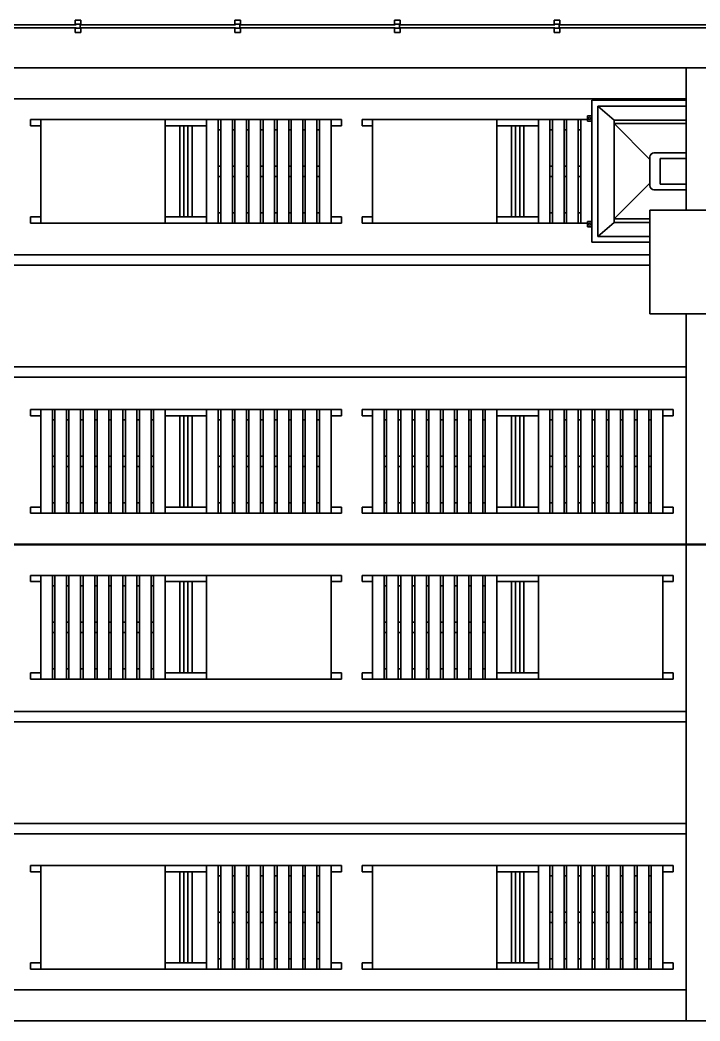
# Model space of a CAD drawing. Header units: millimetres. Extents: x 0 to 84100, y 0 to 59400.
# Drawn here: x 20605 to 27164, y 10026 to 19686 of the extents above; entities that cross this region are included whole.
import ezdxf

# ---------------------------------------------------------------- set-up
doc = ezdxf.new("R2010")
doc.units = ezdxf.units.MM
doc.header["$LTSCALE"] = 100
doc.linetypes.add('CHAIN', pattern=[0.3543, 0.2362, -0.0295, 0.0591, -0.0295])
doc.layers.add('Section Line (ISO)', color=7, linetype='CHAIN', lineweight=50)
doc.layers.add('Visible (ISO)', color=7, linetype='Continuous', lineweight=35)

# ---------------------------------------------------------------- blocks, each defined once
blk = doc.blocks.new('2dTransSection0')
at = {"layer": 'Section Line (ISO)', "linetype": 'CHAIN', "ltscale": 33.448322}
blk.add_line((34.206, 146.26), (409.429, 146.26), dxfattribs=at)

msp = doc.modelspace()

# ---------------------------------------------------------------- linework, layer by layer
at = {"layer": 'Visible (ISO)'}
for p, q in [((19645.45, 19641.01), (21145.45, 19641.01)), ((21145.45, 19611.01), (19645.45, 19611.01)), ((21137.95, 19641.01), (21137.95, 19686.01)), ((21137.95, 19686.01), (21192.95, 19686.01)), ((21137.95, 19566.01), (21137.95, 19611.01)), ((21145.45, 19646.01), (21185.45, 19646.01)), ((21145.45, 19641.01), (21145.45, 19646.01)), ((21145.45, 19606.01), (21145.45, 19611.01)), ((21185.45, 19646.01), (21185.45, 19606.01)), ((21185.45, 19641.01), (21185.45, 19611.01)), ((21185.45, 19641.01), (22685.45, 19641.01)), ((22685.45, 19611.01), (21185.45, 19611.01)), ((21192.95, 19686.01), (21192.95, 19641.01)), ((21192.95, 19611.01), (21192.95, 19566.01)), ((22677.95, 19641.01), (22677.95, 19686.01)), ((22677.95, 19686.01), (22732.95, 19686.01)), ((22677.95, 19566.01), (22677.95, 19611.01)), ((22685.45, 19646.01), (22725.45, 19646.01)), ((22685.45, 19641.01), (22685.45, 19646.01)), ((22685.45, 19606.01), (22685.45, 19611.01)), ((22725.45, 19646.01), (22725.45, 19606.01)), ((22725.45, 19641.01), (22725.45, 19611.01)), ((22725.45, 19641.01), (24225.45, 19641.01)), ((24225.45, 19611.01), (22725.45, 19611.01)), ((22732.95, 19686.01), (22732.95, 19641.01)), ((22732.95, 19611.01), (22732.95, 19566.01)), ((24217.95, 19641.01), (24217.95, 19686.01)), ((24217.95, 19686.01), (24272.95, 19686.01)), ((24217.95, 19566.01), (24217.95, 19611.01)), ((24225.45, 19646.01), (24265.45, 19646.01)), ((24225.45, 19641.01), (24225.45, 19646.01)), ((24225.45, 19606.01), (24225.45, 19611.01)), ((24265.45, 19646.01), (24265.45, 19606.01)), ((24265.45, 19641.01), (24265.45, 19611.01)), ((24265.45, 19641.01), (25765.45, 19641.01)), ((25765.45, 19611.01), (24265.45, 19611.01)), ((24272.95, 19686.01), (24272.95, 19641.01)), ((24272.95, 19611.01), (24272.95, 19566.01)), ((25757.95, 19641.01), (25757.95, 19686.01)), ((25757.95, 19686.01), (25812.95, 19686.01)), ((25757.95, 19566.01), (25757.95, 19611.01)), ((25765.45, 19646.01), (25805.45, 19646.01)), ((25765.45, 19641.01), (25765.45, 19646.01)), ((25765.45, 19606.01), (25765.45, 19611.01)), ((25805.45, 19646.01), (25805.45, 19606.01)), ((25805.45, 19641.01), (25805.45, 19611.01)), ((25805.45, 19641.01), (27305.45, 19641.01)), ((27305.45, 19611.01), (25805.45, 19611.01)), ((25812.95, 19686.01), (25812.95, 19641.01)), ((25812.95, 19611.01), (25812.95, 19566.01)), ((21192.95, 19566.01), (21137.95, 19566.01)), ((21185.45, 19606.01), (21145.45, 19606.01)), ((22732.95, 19566.01), (22677.95, 19566.01)), ((22725.45, 19606.01), (22685.45, 19606.01)), ((24272.95, 19566.01), (24217.95, 19566.01)), ((24265.45, 19606.01), (24225.45, 19606.01)), ((25812.95, 19566.01), (25757.95, 19566.01)), ((25805.45, 19606.01), (25765.45, 19606.01)), ((16905.45, 19226.01), (27030.45, 19226.01)), ((27030.45, 19226.01), (27330.45, 19226.01)), ((27030.45, 18351.01), (27030.45, 19226.01)), ((17205.45, 18926.01), (27030.45, 18926.01)), ((26120.45, 17541.01), (26120.45, 18911.01)), ((26120.45, 18911.01), (27030.45, 18911.01)), ((26177.45, 18714.01), (26177.45, 18854.01)), ((26177.45, 18854.01), (26335.45, 18720.97)), ((26177.45, 18854.01), (26317.45, 18854.01)), ((26317.45, 18854.01), (27030.45, 18854.01)), ((26080.45, 18711.01), (26080.45, 18761.01)), ((26120.45, 18761.01), (26080.45, 18761.01)), ((20705.45, 18726.01), (20805.45, 18726.01)), ((20705.45, 18666.01), (20705.45, 18726.01)), ((20705.45, 18666.01), (20805.45, 18666.01)), ((20805.45, 17726.01), (20805.45, 18726.01)), ((20805.45, 18726.01), (22005.45, 18726.01)), ((22005.45, 18726.01), (22005.45, 17726.01)), ((22005.45, 18726.01), (22405.45, 18726.01)), ((22005.45, 18666.01), (22405.45, 18666.01)), ((22145.45, 17786.01), (22145.45, 18666.01)), ((22185.45, 17786.01), (22185.45, 18666.01)), ((22225.45, 17786.01), (22225.45, 18666.01)), ((22265.45, 18666.01), (22265.45, 17786.01)), ((22405.45, 18726.01), (22517.45, 18726.01)), ((22405.45, 18726.01), (22405.45, 17726.01)), ((22517.45, 18726.01), (22541.45, 18726.01)), ((22517.45, 17726.01), (22517.45, 18726.01)), ((22541.45, 18726.01), (22541.45, 17726.01)), ((22541.45, 18726.01), (22653.45, 18726.01)), ((22653.45, 17726.01), (22653.45, 18726.01)), ((22653.45, 18726.01), (22677.45, 18726.01)), ((22677.45, 18726.01), (22677.45, 17726.01)), ((22677.45, 18726.01), (22789.45, 18726.01)), ((22789.45, 17726.01), (22789.45, 18726.01)), ((22789.45, 18726.01), (22813.45, 18726.01)), ((22813.45, 18726.01), (22813.45, 17726.01)), ((22813.45, 18726.01), (22925.45, 18726.01)), ((22925.45, 17726.01), (22925.45, 18726.01)), ((22925.45, 18726.01), (22949.45, 18726.01)), ((22949.45, 18726.01), (22949.45, 17726.01)), ((22949.45, 18726.01), (23061.45, 18726.01)), ((23061.45, 17726.01), (23061.45, 18726.01)), ((23061.45, 18726.01), (23085.45, 18726.01)), ((23085.45, 18726.01), (23085.45, 17726.01)), ((23085.45, 18726.01), (23197.45, 18726.01)), ((23197.45, 18726.01), (23221.45, 18726.01)), ((23197.45, 17726.01), (23197.45, 18726.01)), ((23221.45, 18726.01), (23221.45, 17726.01)), ((23221.45, 18726.01), (23333.45, 18726.01)), ((23333.45, 17726.01), (23333.45, 18726.01)), ((23333.45, 18726.01), (23357.45, 18726.01)), ((23357.45, 18726.01), (23357.45, 17726.01)), ((23357.45, 18726.01), (23469.45, 18726.01)), ((23469.45, 17726.01), (23469.45, 18726.01)), ((23469.45, 18726.01), (23493.45, 18726.01)), ((23493.45, 18726.01), (23493.45, 17726.01)), ((23493.45, 18726.01), (23605.45, 18726.01)), ((23605.45, 17726.01), (23605.45, 18726.01)), ((23605.45, 18726.01), (23705.45, 18726.01)), ((23605.45, 18666.01), (23705.45, 18666.01)), ((23705.45, 18726.01), (23705.45, 18666.01)), ((23905.45, 18726.01), (24005.45, 18726.01)), ((23905.45, 18666.01), (23905.45, 18726.01)), ((23905.45, 18666.01), (24005.45, 18666.01)), ((24005.45, 17726.01), (24005.45, 18726.01)), ((24005.45, 18726.01), (25205.45, 18726.01)), ((25205.45, 18726.01), (25205.45, 17726.01)), ((25205.45, 18726.01), (25605.45, 18726.01)), ((25205.45, 18666.01), (25605.45, 18666.01)), ((25345.45, 17786.01), (25345.45, 18666.01)), ((25385.45, 17786.01), (25385.45, 18666.01)), ((25425.45, 17786.01), (25425.45, 18666.01)), ((25465.45, 18666.01), (25465.45, 17786.01)), ((25605.45, 18726.01), (25717.45, 18726.01)), ((25605.45, 18726.01), (25605.45, 17726.01)), ((25717.45, 18726.01), (25741.45, 18726.01)), ((25717.45, 17726.01), (25717.45, 18726.01)), ((25741.45, 18726.01), (25741.45, 17726.01)), ((25741.45, 18726.01), (25853.45, 18726.01)), ((25853.45, 17726.01), (25853.45, 18726.01)), ((25853.45, 18726.01), (25877.45, 18726.01)), ((25877.45, 18726.01), (25877.45, 17726.01)), ((25877.45, 18726.01), (25989.45, 18726.01)), ((25989.45, 17726.01), (25989.45, 18726.01)), ((25989.45, 18726.01), (26013.45, 18726.01)), ((26013.45, 18726.01), (26013.45, 17726.01)), ((26013.45, 18726.01), (26080.45, 18726.01)), ((26120.45, 18711.01), (26080.45, 18711.01)), ((26177.45, 17738.01), (26177.45, 18714.01)), ((26335.45, 18720.97), (26335.45, 18686.01)), ((26335.45, 18720.97), (27030.45, 18720.97)), ((26335.45, 18686.01), (27030.45, 18686.01)), ((26335.45, 17766.01), (26335.45, 18686.01)), ((26335.45, 18686.01), (26680.45, 18341.01)), ((22541.45, 18626.01), (22517.45, 18626.01)), ((22677.45, 18626.01), (22653.45, 18626.01)), ((22813.45, 18626.01), (22789.45, 18626.01)), ((22949.45, 18626.01), (22925.45, 18626.01)), ((23085.45, 18626.01), (23061.45, 18626.01)), ((23221.45, 18626.01), (23197.45, 18626.01)), ((23357.45, 18626.01), (23333.45, 18626.01)), ((23493.45, 18626.01), (23469.45, 18626.01)), ((25741.45, 18626.01), (25717.45, 18626.01)), ((25877.45, 18626.01), (25853.45, 18626.01)), ((26013.45, 18626.01), (25989.45, 18626.01)), ((26680.45, 18087.51), (26680.45, 18364.51)), ((26720.45, 18404.51), (27030.45, 18404.51)), ((22517.45, 18276.01), (22541.45, 18276.01)), ((22653.45, 18276.01), (22677.45, 18276.01)), ((22789.45, 18276.01), (22813.45, 18276.01)), ((22925.45, 18276.01), (22949.45, 18276.01)), ((23061.45, 18276.01), (23085.45, 18276.01)), ((23197.45, 18276.01), (23221.45, 18276.01)), ((23333.45, 18276.01), (23357.45, 18276.01)), ((23469.45, 18276.01), (23493.45, 18276.01)), ((25717.45, 18276.01), (25741.45, 18276.01)), ((25853.45, 18276.01), (25877.45, 18276.01)), ((25989.45, 18276.01), (26013.45, 18276.01)), ((26780.45, 18101.01), (26780.45, 18351.01)), ((26780.45, 18351.01), (27030.45, 18351.01)), ((27030.45, 18351.01), (27030.45, 18101.01)), ((22541.45, 18176.01), (22517.45, 18176.01)), ((22677.45, 18176.01), (22653.45, 18176.01)), ((22813.45, 18176.01), (22789.45, 18176.01)), ((22949.45, 18176.01), (22925.45, 18176.01)), ((23085.45, 18176.01), (23061.45, 18176.01)), ((23221.45, 18176.01), (23197.45, 18176.01)), ((23357.45, 18176.01), (23333.45, 18176.01)), ((23493.45, 18176.01), (23469.45, 18176.01)), ((25741.45, 18176.01), (25717.45, 18176.01)), ((25877.45, 18176.01), (25853.45, 18176.01)), ((26013.45, 18176.01), (25989.45, 18176.01)), ((26335.45, 17766.01), (26680.45, 18111.01)), ((27030.45, 18101.01), (26780.45, 18101.01)), ((27030.45, 17851.01), (27030.45, 18101.01)), ((27030.45, 18047.51), (26720.45, 18047.51)), ((20705.45, 17786.01), (20805.45, 17786.01)), ((20705.45, 17726.01), (20705.45, 17786.01)), ((22005.45, 17786.01), (22405.45, 17786.01)), ((22517.45, 17826.01), (22541.45, 17826.01)), ((22653.45, 17826.01), (22677.45, 17826.01)), ((22789.45, 17826.01), (22813.45, 17826.01)), ((22925.45, 17826.01), (22949.45, 17826.01)), ((23061.45, 17826.01), (23085.45, 17826.01)), ((23197.45, 17826.01), (23221.45, 17826.01)), ((23333.45, 17826.01), (23357.45, 17826.01)), ((23469.45, 17826.01), (23493.45, 17826.01)), ((23605.45, 17786.01), (23705.45, 17786.01)), ((23705.45, 17786.01), (23705.45, 17726.01)), ((23905.45, 17786.01), (24005.45, 17786.01)), ((23905.45, 17726.01), (23905.45, 17786.01)), ((25205.45, 17786.01), (25605.45, 17786.01)), ((25717.45, 17826.01), (25741.45, 17826.01)), ((25853.45, 17826.01), (25877.45, 17826.01)), ((25989.45, 17826.01), (26013.45, 17826.01)), ((27680.45, 17851.01), (26680.45, 17851.01)), ((26680.45, 17851.01), (26680.45, 16851.01)), ((20805.45, 17726.01), (20705.45, 17726.01)), ((22005.45, 17726.01), (20805.45, 17726.01)), ((22405.45, 17726.01), (22005.45, 17726.01)), ((22517.45, 17726.01), (22405.45, 17726.01)), ((22541.45, 17726.01), (22517.45, 17726.01)), ((22653.45, 17726.01), (22541.45, 17726.01)), ((22677.45, 17726.01), (22653.45, 17726.01)), ((22789.45, 17726.01), (22677.45, 17726.01)), ((22813.45, 17726.01), (22789.45, 17726.01)), ((22925.45, 17726.01), (22813.45, 17726.01)), ((22949.45, 17726.01), (22925.45, 17726.01)), ((23061.45, 17726.01), (22949.45, 17726.01)), ((23085.45, 17726.01), (23061.45, 17726.01)), ((23197.45, 17726.01), (23085.45, 17726.01)), ((23221.45, 17726.01), (23197.45, 17726.01)), ((23333.45, 17726.01), (23221.45, 17726.01)), ((23357.45, 17726.01), (23333.45, 17726.01)), ((23469.45, 17726.01), (23357.45, 17726.01)), ((23493.45, 17726.01), (23469.45, 17726.01)), ((23605.45, 17726.01), (23493.45, 17726.01)), ((23705.45, 17726.01), (23605.45, 17726.01)), ((24005.45, 17726.01), (23905.45, 17726.01)), ((25205.45, 17726.01), (24005.45, 17726.01)), ((25605.45, 17726.01), (25205.45, 17726.01)), ((25717.45, 17726.01), (25605.45, 17726.01)), ((25741.45, 17726.01), (25717.45, 17726.01)), ((25853.45, 17726.01), (25741.45, 17726.01)), ((25877.45, 17726.01), (25853.45, 17726.01)), ((25989.45, 17726.01), (25877.45, 17726.01)), ((26013.45, 17726.01), (25989.45, 17726.01)), ((26080.45, 17726.01), (26013.45, 17726.01)), ((26080.45, 17691.01), (26080.45, 17741.01)), ((26120.45, 17741.01), (26080.45, 17741.01)), ((26120.45, 17691.01), (26080.45, 17691.01)), ((26177.45, 17598.01), (26177.45, 17738.01)), ((26335.45, 17731.05), (26177.45, 17598.01)), ((26335.45, 17766.01), (26335.45, 17731.05)), ((26680.45, 17766.01), (26335.45, 17766.01)), ((26680.45, 17731.05), (26335.45, 17731.05)), ((26317.45, 17598.01), (26177.45, 17598.01)), ((26680.45, 17598.01), (26317.45, 17598.01)), ((26680.45, 17541.01), (26120.45, 17541.01)), ((26680.45, 17420.61), (17671.45, 17420.61)), ((17671.45, 17320.61), (26680.45, 17320.61)), ((26680.45, 16851.01), (27680.45, 16851.01)), ((27030.45, 10026.01), (27030.45, 16851.01)), ((27030.45, 16340.61), (17675.45, 16340.61)), ((17671.45, 16240.61), (27030.45, 16240.61)), ((20705.45, 15926.01), (20805.45, 15926.01)), ((20705.45, 15866.01), (20705.45, 15926.01)), ((20705.45, 15866.01), (20805.45, 15866.01)), ((20805.45, 15926.01), (20917.45, 15926.01)), ((20805.45, 15926.01), (20805.45, 14926.01)), ((20917.45, 15926.01), (20941.45, 15926.01)), ((20917.45, 14926.01), (20917.45, 15926.01)), ((20941.45, 15926.01), (20941.45, 14926.01)), ((20941.45, 15926.01), (21053.45, 15926.01)), ((21053.45, 14926.01), (21053.45, 15926.01)), ((21053.45, 15926.01), (21077.45, 15926.01)), ((21077.45, 15926.01), (21077.45, 14926.01)), ((21077.45, 15926.01), (21189.45, 15926.01)), ((21189.45, 14926.01), (21189.45, 15926.01)), ((21189.45, 15926.01), (21213.45, 15926.01)), ((21213.45, 15926.01), (21213.45, 14926.01)), ((21213.45, 15926.01), (21325.45, 15926.01)), ((21325.45, 14926.01), (21325.45, 15926.01)), ((21325.45, 15926.01), (21349.45, 15926.01)), ((21349.45, 15926.01), (21349.45, 14926.01)), ((21349.45, 15926.01), (21461.45, 15926.01)), ((21461.45, 14926.01), (21461.45, 15926.01)), ((21461.45, 15926.01), (21485.45, 15926.01)), ((21485.45, 15926.01), (21485.45, 14926.01)), ((21485.45, 15926.01), (21597.45, 15926.01)), ((21597.45, 14926.01), (21597.45, 15926.01)), ((21597.45, 15926.01), (21621.45, 15926.01)), ((21621.45, 15926.01), (21621.45, 14926.01)), ((21621.45, 15926.01), (21733.45, 15926.01)), ((21733.45, 14926.01), (21733.45, 15926.01)), ((21733.45, 15926.01), (21757.45, 15926.01)), ((21757.45, 15926.01), (21757.45, 14926.01)), ((21757.45, 15926.01), (21869.45, 15926.01)), ((21869.45, 14926.01), (21869.45, 15926.01)), ((21869.45, 15926.01), (21893.45, 15926.01)), ((21893.45, 15926.01), (21893.45, 14926.01)), ((21893.45, 15926.01), (22005.45, 15926.01)), ((22005.45, 14926.01), (22005.45, 15926.01)), ((22005.45, 15926.01), (22405.45, 15926.01)), ((22005.45, 15866.01), (22405.45, 15866.01)), ((22145.45, 14986.01), (22145.45, 15866.01)), ((22185.45, 14986.01), (22185.45, 15866.01)), ((22225.45, 14986.01), (22225.45, 15866.01)), ((22265.45, 15866.01), (22265.45, 14986.01)), ((22405.45, 15926.01), (22517.45, 15926.01)), ((22405.45, 15926.01), (22405.45, 14926.01)), ((22517.45, 15926.01), (22541.45, 15926.01)), ((22517.45, 14926.01), (22517.45, 15926.01)), ((22541.45, 15926.01), (22541.45, 14926.01)), ((22541.45, 15926.01), (22653.45, 15926.01)), ((22653.45, 14926.01), (22653.45, 15926.01)), ((22653.45, 15926.01), (22677.45, 15926.01)), ((22677.45, 15926.01), (22677.45, 14926.01)), ((22677.45, 15926.01), (22789.45, 15926.01)), ((22789.45, 14926.01), (22789.45, 15926.01)), ((22789.45, 15926.01), (22813.45, 15926.01)), ((22813.45, 15926.01), (22813.45, 14926.01)), ((22813.45, 15926.01), (22925.45, 15926.01)), ((22925.45, 14926.01), (22925.45, 15926.01)), ((22925.45, 15926.01), (22949.45, 15926.01)), ((22949.45, 15926.01), (22949.45, 14926.01)), ((22949.45, 15926.01), (23061.45, 15926.01)), ((23061.45, 14926.01), (23061.45, 15926.01)), ((23061.45, 15926.01), (23085.45, 15926.01)), ((23085.45, 15926.01), (23085.45, 14926.01)), ((23085.45, 15926.01), (23197.45, 15926.01)), ((23197.45, 15926.01), (23221.45, 15926.01)), ((23197.45, 14926.01), (23197.45, 15926.01)), ((23221.45, 15926.01), (23221.45, 14926.01)), ((23221.45, 15926.01), (23333.45, 15926.01)), ((23333.45, 14926.01), (23333.45, 15926.01)), ((23333.45, 15926.01), (23357.45, 15926.01)), ((23357.45, 15926.01), (23357.45, 14926.01)), ((23357.45, 15926.01), (23469.45, 15926.01)), ((23469.45, 14926.01), (23469.45, 15926.01)), ((23469.45, 15926.01), (23493.45, 15926.01)), ((23493.45, 15926.01), (23493.45, 14926.01)), ((23493.45, 15926.01), (23605.45, 15926.01)), ((23605.45, 14926.01), (23605.45, 15926.01)), ((23605.45, 15926.01), (23705.45, 15926.01)), ((23605.45, 15866.01), (23705.45, 15866.01)), ((23705.45, 15926.01), (23705.45, 15866.01)), ((23905.45, 15926.01), (24005.45, 15926.01)), ((23905.45, 15866.01), (23905.45, 15926.01)), ((23905.45, 15866.01), (24005.45, 15866.01)), ((24005.45, 15926.01), (24117.45, 15926.01)), ((24005.45, 15926.01), (24005.45, 14926.01)), ((24117.45, 15926.01), (24141.45, 15926.01)), ((24117.45, 14926.01), (24117.45, 15926.01)), ((24141.45, 15926.01), (24141.45, 14926.01)), ((24141.45, 15926.01), (24253.45, 15926.01)), ((24253.45, 14926.01), (24253.45, 15926.01)), ((24253.45, 15926.01), (24277.45, 15926.01)), ((24277.45, 15926.01), (24277.45, 14926.01)), ((24277.45, 15926.01), (24389.45, 15926.01)), ((24389.45, 14926.01), (24389.45, 15926.01)), ((24389.45, 15926.01), (24413.45, 15926.01)), ((24413.45, 15926.01), (24413.45, 14926.01)), ((24413.45, 15926.01), (24525.45, 15926.01)), ((24525.45, 14926.01), (24525.45, 15926.01)), ((24525.45, 15926.01), (24549.45, 15926.01)), ((24549.45, 15926.01), (24549.45, 14926.01)), ((24549.45, 15926.01), (24661.45, 15926.01)), ((24661.45, 14926.01), (24661.45, 15926.01)), ((24661.45, 15926.01), (24685.45, 15926.01)), ((24685.45, 15926.01), (24685.45, 14926.01)), ((24685.45, 15926.01), (24797.45, 15926.01)), ((24797.45, 14926.01), (24797.45, 15926.01)), ((24797.45, 15926.01), (24821.45, 15926.01)), ((24821.45, 15926.01), (24821.45, 14926.01)), ((24821.45, 15926.01), (24933.45, 15926.01)), ((24933.45, 14926.01), (24933.45, 15926.01)), ((24933.45, 15926.01), (24957.45, 15926.01)), ((24957.45, 15926.01), (24957.45, 14926.01)), ((24957.45, 15926.01), (25069.45, 15926.01)), ((25069.45, 14926.01), (25069.45, 15926.01)), ((25069.45, 15926.01), (25093.45, 15926.01)), ((25093.45, 15926.01), (25093.45, 14926.01)), ((25093.45, 15926.01), (25205.45, 15926.01)), ((25205.45, 14926.01), (25205.45, 15926.01)), ((25205.45, 15926.01), (25605.45, 15926.01)), ((25205.45, 15866.01), (25605.45, 15866.01)), ((25345.45, 14986.01), (25345.45, 15866.01)), ((25385.45, 14986.01), (25385.45, 15866.01)), ((25425.45, 14986.01), (25425.45, 15866.01)), ((25465.45, 15866.01), (25465.45, 14986.01)), ((25605.45, 15926.01), (25717.45, 15926.01)), ((25605.45, 15926.01), (25605.45, 14926.01)), ((25717.45, 15926.01), (25741.45, 15926.01)), ((25717.45, 14926.01), (25717.45, 15926.01)), ((25741.45, 15926.01), (25741.45, 14926.01)), ((25741.45, 15926.01), (25853.45, 15926.01)), ((25853.45, 14926.01), (25853.45, 15926.01)), ((25853.45, 15926.01), (25877.45, 15926.01)), ((25877.45, 15926.01), (25877.45, 14926.01)), ((25877.45, 15926.01), (25989.45, 15926.01)), ((25989.45, 14926.01), (25989.45, 15926.01)), ((25989.45, 15926.01), (26013.45, 15926.01)), ((26013.45, 15926.01), (26013.45, 14926.01)), ((26013.45, 15926.01), (26125.45, 15926.01)), ((26125.45, 14926.01), (26125.45, 15926.01)), ((26125.45, 15926.01), (26149.45, 15926.01)), ((26149.45, 15926.01), (26149.45, 14926.01)), ((26149.45, 15926.01), (26261.45, 15926.01)), ((26261.45, 14926.01), (26261.45, 15926.01)), ((26261.45, 15926.01), (26285.45, 15926.01)), ((26285.45, 15926.01), (26285.45, 14926.01)), ((26285.45, 15926.01), (26397.45, 15926.01)), ((26397.45, 15926.01), (26421.45, 15926.01)), ((26397.45, 14926.01), (26397.45, 15926.01)), ((26421.45, 15926.01), (26421.45, 14926.01)), ((26421.45, 15926.01), (26533.45, 15926.01)), ((26533.45, 14926.01), (26533.45, 15926.01)), ((26533.45, 15926.01), (26557.45, 15926.01)), ((26557.45, 15926.01), (26557.45, 14926.01)), ((26557.45, 15926.01), (26669.45, 15926.01)), ((26669.45, 14926.01), (26669.45, 15926.01)), ((26669.45, 15926.01), (26693.45, 15926.01)), ((26693.45, 15926.01), (26693.45, 14926.01)), ((26693.45, 15926.01), (26805.45, 15926.01)), ((26805.45, 14926.01), (26805.45, 15926.01)), ((26805.45, 15926.01), (26905.45, 15926.01)), ((26805.45, 15866.01), (26905.45, 15866.01)), ((26905.45, 15926.01), (26905.45, 15866.01)), ((20941.45, 15826.01), (20917.45, 15826.01)), ((21077.45, 15826.01), (21053.45, 15826.01)), ((21213.45, 15826.01), (21189.45, 15826.01)), ((21349.45, 15826.01), (21325.45, 15826.01)), ((21485.45, 15826.01), (21461.45, 15826.01)), ((21621.45, 15826.01), (21597.45, 15826.01)), ((21757.45, 15826.01), (21733.45, 15826.01)), ((21893.45, 15826.01), (21869.45, 15826.01)), ((22541.45, 15826.01), (22517.45, 15826.01)), ((22677.45, 15826.01), (22653.45, 15826.01)), ((22813.45, 15826.01), (22789.45, 15826.01)), ((22949.45, 15826.01), (22925.45, 15826.01)), ((23085.45, 15826.01), (23061.45, 15826.01)), ((23221.45, 15826.01), (23197.45, 15826.01)), ((23357.45, 15826.01), (23333.45, 15826.01)), ((23493.45, 15826.01), (23469.45, 15826.01)), ((24141.45, 15826.01), (24117.45, 15826.01)), ((24277.45, 15826.01), (24253.45, 15826.01)), ((24413.45, 15826.01), (24389.45, 15826.01)), ((24549.45, 15826.01), (24525.45, 15826.01)), ((24685.45, 15826.01), (24661.45, 15826.01)), ((24821.45, 15826.01), (24797.45, 15826.01)), ((24957.45, 15826.01), (24933.45, 15826.01)), ((25093.45, 15826.01), (25069.45, 15826.01)), ((25741.45, 15826.01), (25717.45, 15826.01)), ((25877.45, 15826.01), (25853.45, 15826.01)), ((26013.45, 15826.01), (25989.45, 15826.01)), ((26149.45, 15826.01), (26125.45, 15826.01)), ((26285.45, 15826.01), (26261.45, 15826.01)), ((26421.45, 15826.01), (26397.45, 15826.01)), ((26557.45, 15826.01), (26533.45, 15826.01)), ((26693.45, 15826.01), (26669.45, 15826.01)), ((20917.45, 15476.01), (20941.45, 15476.01)), ((21053.45, 15476.01), (21077.45, 15476.01)), ((21189.45, 15476.01), (21213.45, 15476.01)), ((21325.45, 15476.01), (21349.45, 15476.01)), ((21461.45, 15476.01), (21485.45, 15476.01)), ((21597.45, 15476.01), (21621.45, 15476.01)), ((21733.45, 15476.01), (21757.45, 15476.01)), ((21869.45, 15476.01), (21893.45, 15476.01)), ((22517.45, 15476.01), (22541.45, 15476.01)), ((22653.45, 15476.01), (22677.45, 15476.01)), ((22789.45, 15476.01), (22813.45, 15476.01)), ((22925.45, 15476.01), (22949.45, 15476.01)), ((23061.45, 15476.01), (23085.45, 15476.01)), ((23197.45, 15476.01), (23221.45, 15476.01)), ((23333.45, 15476.01), (23357.45, 15476.01)), ((23469.45, 15476.01), (23493.45, 15476.01)), ((24117.45, 15476.01), (24141.45, 15476.01)), ((24253.45, 15476.01), (24277.45, 15476.01)), ((24389.45, 15476.01), (24413.45, 15476.01)), ((24525.45, 15476.01), (24549.45, 15476.01)), ((24661.45, 15476.01), (24685.45, 15476.01)), ((24797.45, 15476.01), (24821.45, 15476.01)), ((24933.45, 15476.01), (24957.45, 15476.01)), ((25069.45, 15476.01), (25093.45, 15476.01)), ((25717.45, 15476.01), (25741.45, 15476.01)), ((25853.45, 15476.01), (25877.45, 15476.01)), ((25989.45, 15476.01), (26013.45, 15476.01)), ((26125.45, 15476.01), (26149.45, 15476.01)), ((26261.45, 15476.01), (26285.45, 15476.01)), ((26397.45, 15476.01), (26421.45, 15476.01)), ((26533.45, 15476.01), (26557.45, 15476.01)), ((26669.45, 15476.01), (26693.45, 15476.01)), ((20941.45, 15376.01), (20917.45, 15376.01)), ((21077.45, 15376.01), (21053.45, 15376.01)), ((21213.45, 15376.01), (21189.45, 15376.01)), ((21349.45, 15376.01), (21325.45, 15376.01)), ((21485.45, 15376.01), (21461.45, 15376.01)), ((21621.45, 15376.01), (21597.45, 15376.01)), ((21757.45, 15376.01), (21733.45, 15376.01)), ((21893.45, 15376.01), (21869.45, 15376.01)), ((22541.45, 15376.01), (22517.45, 15376.01)), ((22677.45, 15376.01), (22653.45, 15376.01)), ((22813.45, 15376.01), (22789.45, 15376.01)), ((22949.45, 15376.01), (22925.45, 15376.01)), ((23085.45, 15376.01), (23061.45, 15376.01)), ((23221.45, 15376.01), (23197.45, 15376.01)), ((23357.45, 15376.01), (23333.45, 15376.01)), ((23493.45, 15376.01), (23469.45, 15376.01)), ((24141.45, 15376.01), (24117.45, 15376.01)), ((24277.45, 15376.01), (24253.45, 15376.01)), ((24413.45, 15376.01), (24389.45, 15376.01)), ((24549.45, 15376.01), (24525.45, 15376.01)), ((24685.45, 15376.01), (24661.45, 15376.01)), ((24821.45, 15376.01), (24797.45, 15376.01)), ((24957.45, 15376.01), (24933.45, 15376.01)), ((25093.45, 15376.01), (25069.45, 15376.01)), ((25741.45, 15376.01), (25717.45, 15376.01)), ((25877.45, 15376.01), (25853.45, 15376.01)), ((26013.45, 15376.01), (25989.45, 15376.01)), ((26149.45, 15376.01), (26125.45, 15376.01)), ((26285.45, 15376.01), (26261.45, 15376.01)), ((26421.45, 15376.01), (26397.45, 15376.01)), ((26557.45, 15376.01), (26533.45, 15376.01)), ((26693.45, 15376.01), (26669.45, 15376.01)), ((20705.45, 14986.01), (20805.45, 14986.01)), ((20705.45, 14926.01), (20705.45, 14986.01)), ((20917.45, 15026.01), (20941.45, 15026.01)), ((21053.45, 15026.01), (21077.45, 15026.01)), ((21189.45, 15026.01), (21213.45, 15026.01)), ((21325.45, 15026.01), (21349.45, 15026.01)), ((21461.45, 15026.01), (21485.45, 15026.01)), ((21597.45, 15026.01), (21621.45, 15026.01)), ((21733.45, 15026.01), (21757.45, 15026.01)), ((21869.45, 15026.01), (21893.45, 15026.01)), ((22005.45, 14986.01), (22405.45, 14986.01)), ((22517.45, 15026.01), (22541.45, 15026.01)), ((22653.45, 15026.01), (22677.45, 15026.01)), ((22789.45, 15026.01), (22813.45, 15026.01)), ((22925.45, 15026.01), (22949.45, 15026.01)), ((23061.45, 15026.01), (23085.45, 15026.01)), ((23197.45, 15026.01), (23221.45, 15026.01)), ((23333.45, 15026.01), (23357.45, 15026.01)), ((23469.45, 15026.01), (23493.45, 15026.01)), ((23605.45, 14986.01), (23705.45, 14986.01)), ((23705.45, 14986.01), (23705.45, 14926.01)), ((23905.45, 14986.01), (24005.45, 14986.01)), ((23905.45, 14926.01), (23905.45, 14986.01)), ((24117.45, 15026.01), (24141.45, 15026.01)), ((24253.45, 15026.01), (24277.45, 15026.01)), ((24389.45, 15026.01), (24413.45, 15026.01)), ((24525.45, 15026.01), (24549.45, 15026.01)), ((24661.45, 15026.01), (24685.45, 15026.01)), ((24797.45, 15026.01), (24821.45, 15026.01)), ((24933.45, 15026.01), (24957.45, 15026.01)), ((25069.45, 15026.01), (25093.45, 15026.01)), ((25205.45, 14986.01), (25605.45, 14986.01)), ((25717.45, 15026.01), (25741.45, 15026.01)), ((25853.45, 15026.01), (25877.45, 15026.01)), ((25989.45, 15026.01), (26013.45, 15026.01)), ((26125.45, 15026.01), (26149.45, 15026.01)), ((26261.45, 15026.01), (26285.45, 15026.01)), ((26397.45, 15026.01), (26421.45, 15026.01)), ((26533.45, 15026.01), (26557.45, 15026.01)), ((26669.45, 15026.01), (26693.45, 15026.01)), ((26805.45, 14986.01), (26905.45, 14986.01)), ((26905.45, 14986.01), (26905.45, 14926.01)), ((20805.45, 14926.01), (20705.45, 14926.01)), ((20917.45, 14926.01), (20805.45, 14926.01)), ((20941.45, 14926.01), (20917.45, 14926.01)), ((21053.45, 14926.01), (20941.45, 14926.01)), ((21077.45, 14926.01), (21053.45, 14926.01)), ((21189.45, 14926.01), (21077.45, 14926.01)), ((21213.45, 14926.01), (21189.45, 14926.01)), ((21325.45, 14926.01), (21213.45, 14926.01)), ((21349.45, 14926.01), (21325.45, 14926.01)), ((21461.45, 14926.01), (21349.45, 14926.01)), ((21485.45, 14926.01), (21461.45, 14926.01)), ((21597.45, 14926.01), (21485.45, 14926.01)), ((21621.45, 14926.01), (21597.45, 14926.01)), ((21733.45, 14926.01), (21621.45, 14926.01)), ((21757.45, 14926.01), (21733.45, 14926.01)), ((21869.45, 14926.01), (21757.45, 14926.01)), ((21893.45, 14926.01), (21869.45, 14926.01)), ((22005.45, 14926.01), (21893.45, 14926.01)), ((22405.45, 14926.01), (22005.45, 14926.01)), ((22517.45, 14926.01), (22405.45, 14926.01)), ((22541.45, 14926.01), (22517.45, 14926.01)), ((22653.45, 14926.01), (22541.45, 14926.01)), ((22677.45, 14926.01), (22653.45, 14926.01)), ((22789.45, 14926.01), (22677.45, 14926.01)), ((22813.45, 14926.01), (22789.45, 14926.01)), ((22925.45, 14926.01), (22813.45, 14926.01)), ((22949.45, 14926.01), (22925.45, 14926.01)), ((23061.45, 14926.01), (22949.45, 14926.01)), ((23085.45, 14926.01), (23061.45, 14926.01)), ((23197.45, 14926.01), (23085.45, 14926.01)), ((23221.45, 14926.01), (23197.45, 14926.01)), ((23333.45, 14926.01), (23221.45, 14926.01)), ((23357.45, 14926.01), (23333.45, 14926.01)), ((23469.45, 14926.01), (23357.45, 14926.01)), ((23493.45, 14926.01), (23469.45, 14926.01)), ((23605.45, 14926.01), (23493.45, 14926.01)), ((23705.45, 14926.01), (23605.45, 14926.01)), ((24005.45, 14926.01), (23905.45, 14926.01)), ((24117.45, 14926.01), (24005.45, 14926.01)), ((24141.45, 14926.01), (24117.45, 14926.01)), ((24253.45, 14926.01), (24141.45, 14926.01)), ((24277.45, 14926.01), (24253.45, 14926.01)), ((24389.45, 14926.01), (24277.45, 14926.01)), ((24413.45, 14926.01), (24389.45, 14926.01)), ((24525.45, 14926.01), (24413.45, 14926.01)), ((24549.45, 14926.01), (24525.45, 14926.01)), ((24661.45, 14926.01), (24549.45, 14926.01)), ((24685.45, 14926.01), (24661.45, 14926.01)), ((24797.45, 14926.01), (24685.45, 14926.01)), ((24821.45, 14926.01), (24797.45, 14926.01)), ((24933.45, 14926.01), (24821.45, 14926.01)), ((24957.45, 14926.01), (24933.45, 14926.01)), ((25069.45, 14926.01), (24957.45, 14926.01)), ((25093.45, 14926.01), (25069.45, 14926.01)), ((25205.45, 14926.01), (25093.45, 14926.01)), ((25605.45, 14926.01), (25205.45, 14926.01)), ((25717.45, 14926.01), (25605.45, 14926.01)), ((25741.45, 14926.01), (25717.45, 14926.01)), ((25853.45, 14926.01), (25741.45, 14926.01)), ((25877.45, 14926.01), (25853.45, 14926.01)), ((25989.45, 14926.01), (25877.45, 14926.01)), ((26013.45, 14926.01), (25989.45, 14926.01)), ((26125.45, 14926.01), (26013.45, 14926.01)), ((26149.45, 14926.01), (26125.45, 14926.01)), ((26261.45, 14926.01), (26149.45, 14926.01)), ((26285.45, 14926.01), (26261.45, 14926.01)), ((26397.45, 14926.01), (26285.45, 14926.01)), ((26421.45, 14926.01), (26397.45, 14926.01)), ((26533.45, 14926.01), (26421.45, 14926.01)), ((26557.45, 14926.01), (26533.45, 14926.01)), ((26669.45, 14926.01), (26557.45, 14926.01)), ((26693.45, 14926.01), (26669.45, 14926.01)), ((26805.45, 14926.01), (26693.45, 14926.01)), ((26905.45, 14926.01), (26805.45, 14926.01)), ((20705.45, 14326.01), (20805.45, 14326.01)), ((20705.45, 14266.01), (20705.45, 14326.01)), ((20805.45, 14326.01), (20917.45, 14326.01)), ((20805.45, 14326.01), (20805.45, 13326.01)), ((20917.45, 14326.01), (20941.45, 14326.01)), ((20917.45, 13326.01), (20917.45, 14326.01)), ((20941.45, 14326.01), (20941.45, 13326.01)), ((20941.45, 14326.01), (21053.45, 14326.01)), ((21053.45, 13326.01), (21053.45, 14326.01)), ((21053.45, 14326.01), (21077.45, 14326.01)), ((21077.45, 14326.01), (21077.45, 13326.01)), ((21077.45, 14326.01), (21189.45, 14326.01)), ((21189.45, 13326.01), (21189.45, 14326.01)), ((21189.45, 14326.01), (21213.45, 14326.01)), ((21213.45, 14326.01), (21213.45, 13326.01)), ((21213.45, 14326.01), (21325.45, 14326.01)), ((21325.45, 13326.01), (21325.45, 14326.01)), ((21325.45, 14326.01), (21349.45, 14326.01)), ((21349.45, 14326.01), (21349.45, 13326.01)), ((21349.45, 14326.01), (21461.45, 14326.01)), ((21461.45, 13326.01), (21461.45, 14326.01)), ((21461.45, 14326.01), (21485.45, 14326.01)), ((21485.45, 14326.01), (21485.45, 13326.01)), ((21485.45, 14326.01), (21597.45, 14326.01)), ((21597.45, 13326.01), (21597.45, 14326.01)), ((21597.45, 14326.01), (21621.45, 14326.01)), ((21621.45, 14326.01), (21621.45, 13326.01)), ((21621.45, 14326.01), (21733.45, 14326.01)), ((21733.45, 13326.01), (21733.45, 14326.01)), ((21733.45, 14326.01), (21757.45, 14326.01)), ((21757.45, 14326.01), (21757.45, 13326.01)), ((21757.45, 14326.01), (21869.45, 14326.01)), ((21869.45, 13326.01), (21869.45, 14326.01)), ((21869.45, 14326.01), (21893.45, 14326.01)), ((21893.45, 14326.01), (21893.45, 13326.01)), ((21893.45, 14326.01), (22005.45, 14326.01)), ((22005.45, 13326.01), (22005.45, 14326.01)), ((22005.45, 14326.01), (22405.45, 14326.01)), ((22405.45, 13326.01), (22405.45, 14326.01)), ((22405.45, 14326.01), (23605.45, 14326.01)), ((23605.45, 14326.01), (23705.45, 14326.01)), ((23605.45, 14326.01), (23605.45, 13326.01)), ((23705.45, 14326.01), (23705.45, 14266.01)), ((23905.45, 14326.01), (24005.45, 14326.01)), ((23905.45, 14266.01), (23905.45, 14326.01)), ((24005.45, 14326.01), (24117.45, 14326.01)), ((24005.45, 14326.01), (24005.45, 13326.01)), ((24117.45, 14326.01), (24141.45, 14326.01)), ((24117.45, 13326.01), (24117.45, 14326.01)), ((24141.45, 14326.01), (24141.45, 13326.01)), ((24141.45, 14326.01), (24253.45, 14326.01)), ((24253.45, 13326.01), (24253.45, 14326.01)), ((24253.45, 14326.01), (24277.45, 14326.01)), ((24277.45, 14326.01), (24277.45, 13326.01)), ((24277.45, 14326.01), (24389.45, 14326.01)), ((24389.45, 13326.01), (24389.45, 14326.01)), ((24389.45, 14326.01), (24413.45, 14326.01)), ((24413.45, 14326.01), (24413.45, 13326.01)), ((24413.45, 14326.01), (24525.45, 14326.01)), ((24525.45, 13326.01), (24525.45, 14326.01)), ((24525.45, 14326.01), (24549.45, 14326.01)), ((24549.45, 14326.01), (24549.45, 13326.01)), ((24549.45, 14326.01), (24661.45, 14326.01)), ((24661.45, 13326.01), (24661.45, 14326.01)), ((24661.45, 14326.01), (24685.45, 14326.01)), ((24685.45, 14326.01), (24685.45, 13326.01)), ((24685.45, 14326.01), (24797.45, 14326.01)), ((24797.45, 13326.01), (24797.45, 14326.01)), ((24797.45, 14326.01), (24821.45, 14326.01)), ((24821.45, 14326.01), (24821.45, 13326.01)), ((24821.45, 14326.01), (24933.45, 14326.01)), ((24933.45, 13326.01), (24933.45, 14326.01)), ((24933.45, 14326.01), (24957.45, 14326.01)), ((24957.45, 14326.01), (24957.45, 13326.01)), ((24957.45, 14326.01), (25069.45, 14326.01)), ((25069.45, 13326.01), (25069.45, 14326.01)), ((25069.45, 14326.01), (25093.45, 14326.01)), ((25093.45, 14326.01), (25093.45, 13326.01)), ((25093.45, 14326.01), (25205.45, 14326.01)), ((25205.45, 13326.01), (25205.45, 14326.01)), ((25205.45, 14326.01), (25605.45, 14326.01)), ((25605.45, 13326.01), (25605.45, 14326.01)), ((25605.45, 14326.01), (26805.45, 14326.01)), ((26805.45, 14326.01), (26905.45, 14326.01)), ((26805.45, 14326.01), (26805.45, 13326.01)), ((26905.45, 14326.01), (26905.45, 14266.01)), ((20705.45, 14266.01), (20805.45, 14266.01)), ((20941.45, 14226.01), (20917.45, 14226.01)), ((21077.45, 14226.01), (21053.45, 14226.01)), ((21213.45, 14226.01), (21189.45, 14226.01)), ((21349.45, 14226.01), (21325.45, 14226.01)), ((21485.45, 14226.01), (21461.45, 14226.01)), ((21621.45, 14226.01), (21597.45, 14226.01)), ((21757.45, 14226.01), (21733.45, 14226.01)), ((21893.45, 14226.01), (21869.45, 14226.01)), ((22005.45, 14266.01), (22405.45, 14266.01)), ((22145.45, 13386.01), (22145.45, 14266.01)), ((22185.45, 13386.01), (22185.45, 14266.01)), ((22225.45, 13386.01), (22225.45, 14266.01)), ((22265.45, 14266.01), (22265.45, 13386.01)), ((23605.45, 14266.01), (23705.45, 14266.01)), ((23905.45, 14266.01), (24005.45, 14266.01)), ((24141.45, 14226.01), (24117.45, 14226.01)), ((24277.45, 14226.01), (24253.45, 14226.01)), ((24413.45, 14226.01), (24389.45, 14226.01)), ((24549.45, 14226.01), (24525.45, 14226.01)), ((24685.45, 14226.01), (24661.45, 14226.01)), ((24821.45, 14226.01), (24797.45, 14226.01)), ((24957.45, 14226.01), (24933.45, 14226.01)), ((25093.45, 14226.01), (25069.45, 14226.01)), ((25205.45, 14266.01), (25605.45, 14266.01)), ((25345.45, 13386.01), (25345.45, 14266.01)), ((25385.45, 13386.01), (25385.45, 14266.01)), ((25425.45, 13386.01), (25425.45, 14266.01)), ((25465.45, 14266.01), (25465.45, 13386.01)), ((26805.45, 14266.01), (26905.45, 14266.01)), ((20917.45, 13876.01), (20941.45, 13876.01)), ((21053.45, 13876.01), (21077.45, 13876.01)), ((21189.45, 13876.01), (21213.45, 13876.01)), ((21325.45, 13876.01), (21349.45, 13876.01)), ((21461.45, 13876.01), (21485.45, 13876.01)), ((21597.45, 13876.01), (21621.45, 13876.01)), ((21733.45, 13876.01), (21757.45, 13876.01)), ((21869.45, 13876.01), (21893.45, 13876.01)), ((24117.45, 13876.01), (24141.45, 13876.01)), ((24253.45, 13876.01), (24277.45, 13876.01)), ((24389.45, 13876.01), (24413.45, 13876.01)), ((24525.45, 13876.01), (24549.45, 13876.01)), ((24661.45, 13876.01), (24685.45, 13876.01)), ((24797.45, 13876.01), (24821.45, 13876.01)), ((24933.45, 13876.01), (24957.45, 13876.01)), ((25069.45, 13876.01), (25093.45, 13876.01)), ((20941.45, 13776.01), (20917.45, 13776.01)), ((21077.45, 13776.01), (21053.45, 13776.01)), ((21213.45, 13776.01), (21189.45, 13776.01)), ((21349.45, 13776.01), (21325.45, 13776.01)), ((21485.45, 13776.01), (21461.45, 13776.01)), ((21621.45, 13776.01), (21597.45, 13776.01)), ((21757.45, 13776.01), (21733.45, 13776.01)), ((21893.45, 13776.01), (21869.45, 13776.01)), ((24141.45, 13776.01), (24117.45, 13776.01)), ((24277.45, 13776.01), (24253.45, 13776.01)), ((24413.45, 13776.01), (24389.45, 13776.01)), ((24549.45, 13776.01), (24525.45, 13776.01)), ((24685.45, 13776.01), (24661.45, 13776.01)), ((24821.45, 13776.01), (24797.45, 13776.01)), ((24957.45, 13776.01), (24933.45, 13776.01)), ((25093.45, 13776.01), (25069.45, 13776.01)), ((20705.45, 13386.01), (20805.45, 13386.01)), ((20705.45, 13326.01), (20705.45, 13386.01)), ((20917.45, 13426.01), (20941.45, 13426.01)), ((21053.45, 13426.01), (21077.45, 13426.01)), ((21189.45, 13426.01), (21213.45, 13426.01)), ((21325.45, 13426.01), (21349.45, 13426.01)), ((21461.45, 13426.01), (21485.45, 13426.01)), ((21597.45, 13426.01), (21621.45, 13426.01)), ((21733.45, 13426.01), (21757.45, 13426.01)), ((21869.45, 13426.01), (21893.45, 13426.01)), ((22005.45, 13386.01), (22405.45, 13386.01)), ((23605.45, 13386.01), (23705.45, 13386.01)), ((23705.45, 13386.01), (23705.45, 13326.01)), ((23905.45, 13386.01), (24005.45, 13386.01)), ((23905.45, 13326.01), (23905.45, 13386.01)), ((24117.45, 13426.01), (24141.45, 13426.01)), ((24253.45, 13426.01), (24277.45, 13426.01)), ((24389.45, 13426.01), (24413.45, 13426.01)), ((24525.45, 13426.01), (24549.45, 13426.01)), ((24661.45, 13426.01), (24685.45, 13426.01)), ((24797.45, 13426.01), (24821.45, 13426.01)), ((24933.45, 13426.01), (24957.45, 13426.01)), ((25069.45, 13426.01), (25093.45, 13426.01)), ((25205.45, 13386.01), (25605.45, 13386.01)), ((26805.45, 13386.01), (26905.45, 13386.01)), ((26905.45, 13386.01), (26905.45, 13326.01)), ((20805.45, 13326.01), (20705.45, 13326.01)), ((20917.45, 13326.01), (20805.45, 13326.01)), ((20941.45, 13326.01), (20917.45, 13326.01)), ((21053.45, 13326.01), (20941.45, 13326.01)), ((21077.45, 13326.01), (21053.45, 13326.01)), ((21189.45, 13326.01), (21077.45, 13326.01)), ((21213.45, 13326.01), (21189.45, 13326.01)), ((21325.45, 13326.01), (21213.45, 13326.01)), ((21349.45, 13326.01), (21325.45, 13326.01)), ((21461.45, 13326.01), (21349.45, 13326.01)), ((21485.45, 13326.01), (21461.45, 13326.01)), ((21597.45, 13326.01), (21485.45, 13326.01)), ((21621.45, 13326.01), (21597.45, 13326.01)), ((21733.45, 13326.01), (21621.45, 13326.01)), ((21757.45, 13326.01), (21733.45, 13326.01)), ((21869.45, 13326.01), (21757.45, 13326.01)), ((21893.45, 13326.01), (21869.45, 13326.01)), ((22005.45, 13326.01), (21893.45, 13326.01)), ((22405.45, 13326.01), (22005.45, 13326.01)), ((23605.45, 13326.01), (22405.45, 13326.01)), ((23705.45, 13326.01), (23605.45, 13326.01)), ((24005.45, 13326.01), (23905.45, 13326.01)), ((24117.45, 13326.01), (24005.45, 13326.01)), ((24141.45, 13326.01), (24117.45, 13326.01)), ((24253.45, 13326.01), (24141.45, 13326.01)), ((24277.45, 13326.01), (24253.45, 13326.01)), ((24389.45, 13326.01), (24277.45, 13326.01)), ((24413.45, 13326.01), (24389.45, 13326.01)), ((24525.45, 13326.01), (24413.45, 13326.01)), ((24549.45, 13326.01), (24525.45, 13326.01)), ((24661.45, 13326.01), (24549.45, 13326.01)), ((24685.45, 13326.01), (24661.45, 13326.01)), ((24797.45, 13326.01), (24685.45, 13326.01)), ((24821.45, 13326.01), (24797.45, 13326.01)), ((24933.45, 13326.01), (24821.45, 13326.01)), ((24957.45, 13326.01), (24933.45, 13326.01)), ((25069.45, 13326.01), (24957.45, 13326.01)), ((25093.45, 13326.01), (25069.45, 13326.01)), ((25205.45, 13326.01), (25093.45, 13326.01)), ((25605.45, 13326.01), (25205.45, 13326.01)), ((26805.45, 13326.01), (25605.45, 13326.01)), ((26905.45, 13326.01), (26805.45, 13326.01)), ((27030.45, 13011.41), (17205.45, 13011.41)), ((17205.45, 12911.41), (27030.45, 12911.41)), ((27030.45, 11931.41), (17205.45, 11931.41)), ((17205.45, 11831.41), (27030.45, 11831.41)), ((20705.45, 11526.01), (20805.45, 11526.01)), ((20705.45, 11466.01), (20705.45, 11526.01)), ((20805.45, 10526.01), (20805.45, 11526.01)), ((20805.45, 11526.01), (22005.45, 11526.01)), ((22005.45, 11526.01), (22005.45, 10526.01)), ((22005.45, 11526.01), (22405.45, 11526.01)), ((22405.45, 11526.01), (22517.45, 11526.01)), ((22405.45, 11526.01), (22405.45, 10526.01)), ((22517.45, 11526.01), (22541.45, 11526.01)), ((22517.45, 10526.01), (22517.45, 11526.01)), ((22541.45, 11526.01), (22541.45, 10526.01)), ((22541.45, 11526.01), (22653.45, 11526.01)), ((22653.45, 10526.01), (22653.45, 11526.01)), ((22653.45, 11526.01), (22677.45, 11526.01)), ((22677.45, 11526.01), (22677.45, 10526.01)), ((22677.45, 11526.01), (22789.45, 11526.01)), ((22789.45, 10526.01), (22789.45, 11526.01)), ((22789.45, 11526.01), (22813.45, 11526.01)), ((22813.45, 11526.01), (22813.45, 10526.01)), ((22813.45, 11526.01), (22925.45, 11526.01)), ((22925.45, 10526.01), (22925.45, 11526.01)), ((22925.45, 11526.01), (22949.45, 11526.01)), ((22949.45, 11526.01), (22949.45, 10526.01)), ((22949.45, 11526.01), (23061.45, 11526.01)), ((23061.45, 10526.01), (23061.45, 11526.01)), ((23061.45, 11526.01), (23085.45, 11526.01)), ((23085.45, 11526.01), (23085.45, 10526.01)), ((23085.45, 11526.01), (23197.45, 11526.01)), ((23197.45, 11526.01), (23221.45, 11526.01)), ((23197.45, 10526.01), (23197.45, 11526.01)), ((23221.45, 11526.01), (23221.45, 10526.01)), ((23221.45, 11526.01), (23333.45, 11526.01)), ((23333.45, 10526.01), (23333.45, 11526.01)), ((23333.45, 11526.01), (23357.45, 11526.01)), ((23357.45, 11526.01), (23357.45, 10526.01)), ((23357.45, 11526.01), (23469.45, 11526.01)), ((23469.45, 10526.01), (23469.45, 11526.01)), ((23469.45, 11526.01), (23493.45, 11526.01)), ((23493.45, 11526.01), (23493.45, 10526.01)), ((23493.45, 11526.01), (23605.45, 11526.01)), ((23605.45, 10526.01), (23605.45, 11526.01)), ((23605.45, 11526.01), (23705.45, 11526.01)), ((23705.45, 11526.01), (23705.45, 11466.01)), ((23905.45, 11526.01), (24005.45, 11526.01)), ((23905.45, 11466.01), (23905.45, 11526.01)), ((24005.45, 10526.01), (24005.45, 11526.01)), ((24005.45, 11526.01), (25205.45, 11526.01)), ((25205.45, 11526.01), (25205.45, 10526.01)), ((25205.45, 11526.01), (25605.45, 11526.01)), ((25605.45, 11526.01), (25717.45, 11526.01)), ((25605.45, 11526.01), (25605.45, 10526.01)), ((25717.45, 11526.01), (25741.45, 11526.01)), ((25717.45, 10526.01), (25717.45, 11526.01)), ((25741.45, 11526.01), (25741.45, 10526.01)), ((25741.45, 11526.01), (25853.45, 11526.01)), ((25853.45, 10526.01), (25853.45, 11526.01)), ((25853.45, 11526.01), (25877.45, 11526.01)), ((25877.45, 11526.01), (25877.45, 10526.01)), ((25877.45, 11526.01), (25989.45, 11526.01)), ((25989.45, 10526.01), (25989.45, 11526.01)), ((25989.45, 11526.01), (26013.45, 11526.01)), ((26013.45, 11526.01), (26013.45, 10526.01)), ((26013.45, 11526.01), (26125.45, 11526.01)), ((26125.45, 10526.01), (26125.45, 11526.01)), ((26125.45, 11526.01), (26149.45, 11526.01)), ((26149.45, 11526.01), (26149.45, 10526.01)), ((26149.45, 11526.01), (26261.45, 11526.01)), ((26261.45, 10526.01), (26261.45, 11526.01)), ((26261.45, 11526.01), (26285.45, 11526.01)), ((26285.45, 11526.01), (26285.45, 10526.01)), ((26285.45, 11526.01), (26397.45, 11526.01)), ((26397.45, 11526.01), (26421.45, 11526.01)), ((26397.45, 10526.01), (26397.45, 11526.01)), ((26421.45, 11526.01), (26421.45, 10526.01)), ((26421.45, 11526.01), (26533.45, 11526.01)), ((26533.45, 10526.01), (26533.45, 11526.01)), ((26533.45, 11526.01), (26557.45, 11526.01)), ((26557.45, 11526.01), (26557.45, 10526.01)), ((26557.45, 11526.01), (26669.45, 11526.01)), ((26669.45, 10526.01), (26669.45, 11526.01)), ((26669.45, 11526.01), (26693.45, 11526.01)), ((26693.45, 11526.01), (26693.45, 10526.01)), ((26693.45, 11526.01), (26805.45, 11526.01)), ((26805.45, 10526.01), (26805.45, 11526.01)), ((26805.45, 11526.01), (26905.45, 11526.01)), ((26905.45, 11526.01), (26905.45, 11466.01)), ((20705.45, 11466.01), (20805.45, 11466.01)), ((22005.45, 11466.01), (22405.45, 11466.01)), ((22145.45, 10586.01), (22145.45, 11466.01)), ((22185.45, 10586.01), (22185.45, 11466.01)), ((22225.45, 10586.01), (22225.45, 11466.01)), ((22265.45, 11466.01), (22265.45, 10586.01)), ((22541.45, 11426.01), (22517.45, 11426.01)), ((22677.45, 11426.01), (22653.45, 11426.01)), ((22813.45, 11426.01), (22789.45, 11426.01)), ((22949.45, 11426.01), (22925.45, 11426.01)), ((23085.45, 11426.01), (23061.45, 11426.01)), ((23221.45, 11426.01), (23197.45, 11426.01)), ((23357.45, 11426.01), (23333.45, 11426.01)), ((23493.45, 11426.01), (23469.45, 11426.01)), ((23605.45, 11466.01), (23705.45, 11466.01)), ((23905.45, 11466.01), (24005.45, 11466.01)), ((25205.45, 11466.01), (25605.45, 11466.01)), ((25345.45, 10586.01), (25345.45, 11466.01)), ((25385.45, 10586.01), (25385.45, 11466.01)), ((25425.45, 10586.01), (25425.45, 11466.01)), ((25465.45, 11466.01), (25465.45, 10586.01)), ((25741.45, 11426.01), (25717.45, 11426.01)), ((25877.45, 11426.01), (25853.45, 11426.01)), ((26013.45, 11426.01), (25989.45, 11426.01)), ((26149.45, 11426.01), (26125.45, 11426.01)), ((26285.45, 11426.01), (26261.45, 11426.01)), ((26421.45, 11426.01), (26397.45, 11426.01)), ((26557.45, 11426.01), (26533.45, 11426.01)), ((26693.45, 11426.01), (26669.45, 11426.01)), ((26805.45, 11466.01), (26905.45, 11466.01)), ((22517.45, 11076.01), (22541.45, 11076.01)), ((22653.45, 11076.01), (22677.45, 11076.01)), ((22789.45, 11076.01), (22813.45, 11076.01)), ((22925.45, 11076.01), (22949.45, 11076.01)), ((23061.45, 11076.01), (23085.45, 11076.01)), ((23197.45, 11076.01), (23221.45, 11076.01)), ((23333.45, 11076.01), (23357.45, 11076.01)), ((23469.45, 11076.01), (23493.45, 11076.01)), ((25717.45, 11076.01), (25741.45, 11076.01)), ((25853.45, 11076.01), (25877.45, 11076.01)), ((25989.45, 11076.01), (26013.45, 11076.01)), ((26125.45, 11076.01), (26149.45, 11076.01)), ((26261.45, 11076.01), (26285.45, 11076.01)), ((26397.45, 11076.01), (26421.45, 11076.01)), ((26533.45, 11076.01), (26557.45, 11076.01)), ((26669.45, 11076.01), (26693.45, 11076.01)), ((22541.45, 10976.01), (22517.45, 10976.01)), ((22677.45, 10976.01), (22653.45, 10976.01)), ((22813.45, 10976.01), (22789.45, 10976.01)), ((22949.45, 10976.01), (22925.45, 10976.01)), ((23085.45, 10976.01), (23061.45, 10976.01)), ((23221.45, 10976.01), (23197.45, 10976.01)), ((23357.45, 10976.01), (23333.45, 10976.01)), ((23493.45, 10976.01), (23469.45, 10976.01)), ((25741.45, 10976.01), (25717.45, 10976.01)), ((25877.45, 10976.01), (25853.45, 10976.01)), ((26013.45, 10976.01), (25989.45, 10976.01)), ((26149.45, 10976.01), (26125.45, 10976.01)), ((26285.45, 10976.01), (26261.45, 10976.01)), ((26421.45, 10976.01), (26397.45, 10976.01)), ((26557.45, 10976.01), (26533.45, 10976.01)), ((26693.45, 10976.01), (26669.45, 10976.01)), ((22517.45, 10626.01), (22541.45, 10626.01)), ((22653.45, 10626.01), (22677.45, 10626.01)), ((22789.45, 10626.01), (22813.45, 10626.01)), ((22925.45, 10626.01), (22949.45, 10626.01)), ((23061.45, 10626.01), (23085.45, 10626.01)), ((23197.45, 10626.01), (23221.45, 10626.01)), ((23333.45, 10626.01), (23357.45, 10626.01)), ((23469.45, 10626.01), (23493.45, 10626.01)), ((25717.45, 10626.01), (25741.45, 10626.01)), ((25853.45, 10626.01), (25877.45, 10626.01)), ((25989.45, 10626.01), (26013.45, 10626.01)), ((26125.45, 10626.01), (26149.45, 10626.01)), ((26261.45, 10626.01), (26285.45, 10626.01)), ((26397.45, 10626.01), (26421.45, 10626.01)), ((26533.45, 10626.01), (26557.45, 10626.01)), ((26669.45, 10626.01), (26693.45, 10626.01)), ((20705.45, 10586.01), (20805.45, 10586.01)), ((20705.45, 10526.01), (20705.45, 10586.01)), ((22005.45, 10586.01), (22405.45, 10586.01)), ((23605.45, 10586.01), (23705.45, 10586.01)), ((23705.45, 10586.01), (23705.45, 10526.01)), ((23905.45, 10586.01), (24005.45, 10586.01)), ((23905.45, 10526.01), (23905.45, 10586.01)), ((25205.45, 10586.01), (25605.45, 10586.01)), ((26805.45, 10586.01), (26905.45, 10586.01)), ((26905.45, 10586.01), (26905.45, 10526.01)), ((20805.45, 10526.01), (20705.45, 10526.01)), ((22005.45, 10526.01), (20805.45, 10526.01)), ((22405.45, 10526.01), (22005.45, 10526.01)), ((22517.45, 10526.01), (22405.45, 10526.01)), ((22541.45, 10526.01), (22517.45, 10526.01)), ((22653.45, 10526.01), (22541.45, 10526.01)), ((22677.45, 10526.01), (22653.45, 10526.01)), ((22789.45, 10526.01), (22677.45, 10526.01)), ((22813.45, 10526.01), (22789.45, 10526.01)), ((22925.45, 10526.01), (22813.45, 10526.01)), ((22949.45, 10526.01), (22925.45, 10526.01)), ((23061.45, 10526.01), (22949.45, 10526.01)), ((23085.45, 10526.01), (23061.45, 10526.01)), ((23197.45, 10526.01), (23085.45, 10526.01)), ((23221.45, 10526.01), (23197.45, 10526.01)), ((23333.45, 10526.01), (23221.45, 10526.01)), ((23357.45, 10526.01), (23333.45, 10526.01)), ((23469.45, 10526.01), (23357.45, 10526.01)), ((23493.45, 10526.01), (23469.45, 10526.01)), ((23605.45, 10526.01), (23493.45, 10526.01)), ((23705.45, 10526.01), (23605.45, 10526.01)), ((24005.45, 10526.01), (23905.45, 10526.01)), ((25205.45, 10526.01), (24005.45, 10526.01)), ((25605.45, 10526.01), (25205.45, 10526.01)), ((25717.45, 10526.01), (25605.45, 10526.01)), ((25741.45, 10526.01), (25717.45, 10526.01)), ((25853.45, 10526.01), (25741.45, 10526.01)), ((25877.45, 10526.01), (25853.45, 10526.01)), ((25989.45, 10526.01), (25877.45, 10526.01)), ((26013.45, 10526.01), (25989.45, 10526.01)), ((26125.45, 10526.01), (26013.45, 10526.01)), ((26149.45, 10526.01), (26125.45, 10526.01)), ((26261.45, 10526.01), (26149.45, 10526.01)), ((26285.45, 10526.01), (26261.45, 10526.01)), ((26397.45, 10526.01), (26285.45, 10526.01)), ((26421.45, 10526.01), (26397.45, 10526.01)), ((26533.45, 10526.01), (26421.45, 10526.01)), ((26557.45, 10526.01), (26533.45, 10526.01)), ((26669.45, 10526.01), (26557.45, 10526.01)), ((26693.45, 10526.01), (26669.45, 10526.01)), ((26805.45, 10526.01), (26693.45, 10526.01)), ((26905.45, 10526.01), (26805.45, 10526.01)), ((17205.45, 10326.01), (27030.45, 10326.01)), ((27030.45, 10026.01), (16905.45, 10026.01)), ((27330.45, 10026.01), (27030.45, 10026.01))]:
    msp.add_line(p, q, dxfattribs=at)
for centre in [(26100.45, 18736.01), (26100.45, 17716.01)]:
    msp.add_circle(centre, 10, dxfattribs=at)
for centre, start, end in [((26720.45, 18364.51), 90, 180), ((26720.45, 18087.51), 180, 270)]:
    msp.add_arc(centre, 40, start, end, dxfattribs=at)

# ---------------------------------------------------------------- block references
at = {"layer": 'Section Line (ISO)', "xscale": 100, "yscale": 100, "zscale": 100}
msp.add_blockref('2dTransSection0', (0, 0), dxfattribs=at)

doc.saveas('drawing.dxf')
